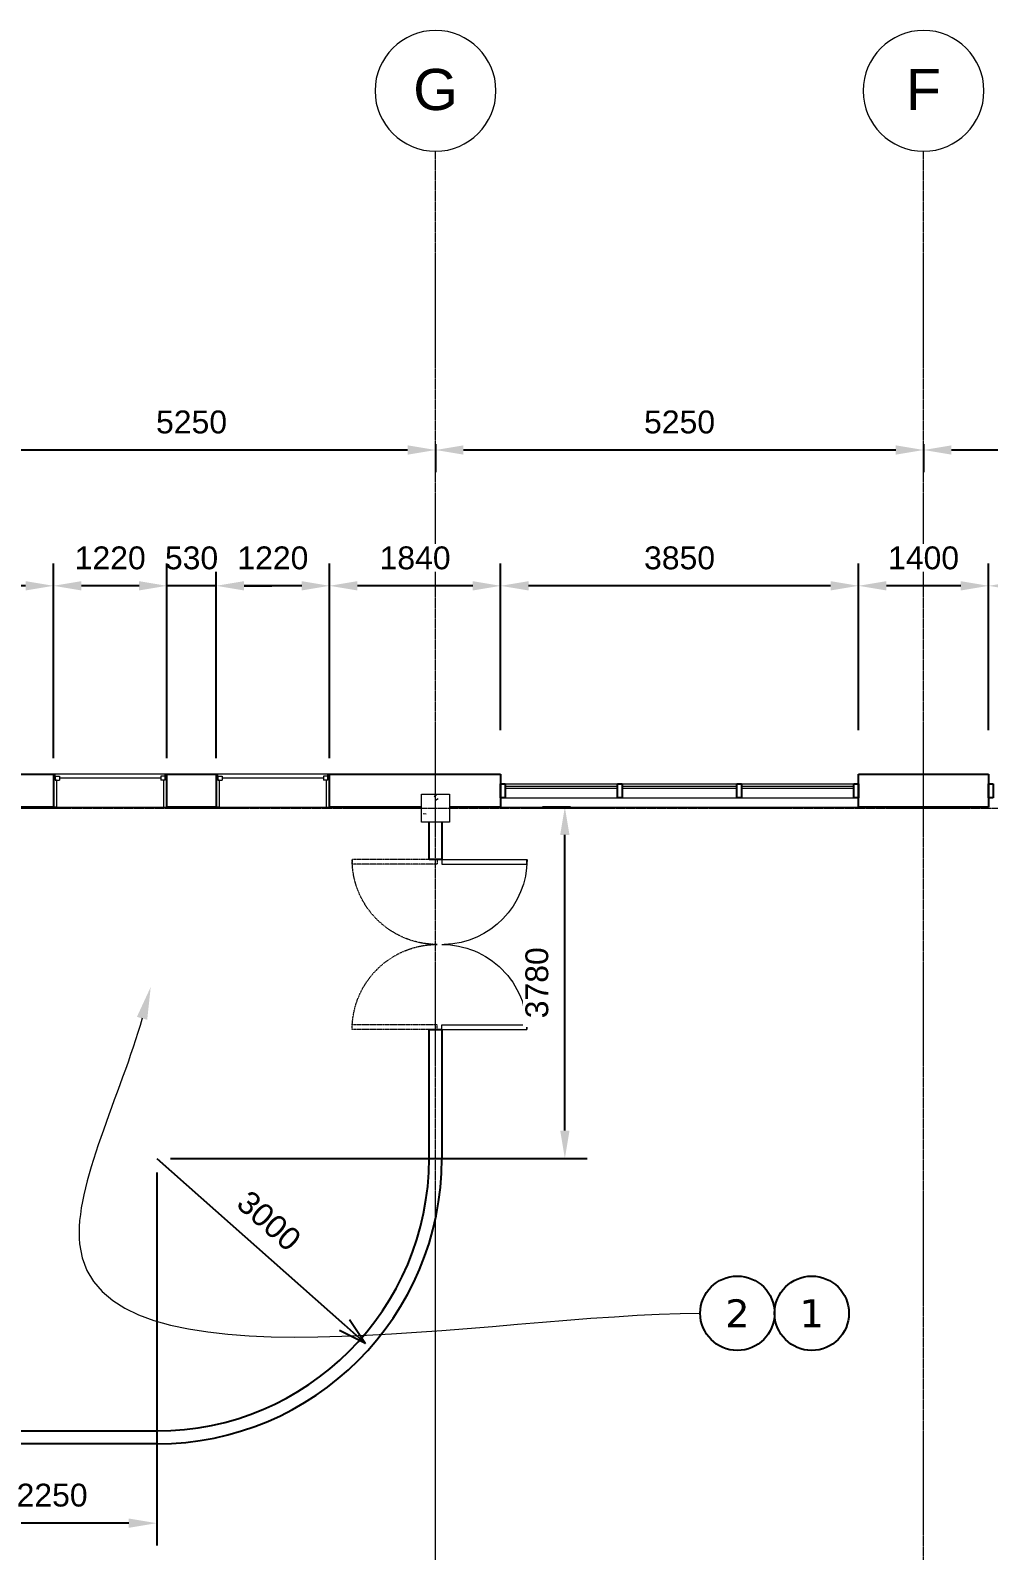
# Model space of a CAD drawing. Header units: millimetres. Extents: x -45493 to 8201, y -4031 to 20582.
# Drawn here: x -31631 to -21322, y 4229 to 20582 of the extents above; entities that cross this region are included whole.
import ezdxf
from ezdxf import colors
from ezdxf.entities.mleader import LeaderData, LeaderLine
from ezdxf.enums import TextEntityAlignment as Align
from ezdxf.math import Vec2, Vec3

# ---------------------------------------------------------------- set-up
doc = ezdxf.new("R2010")
doc.units = ezdxf.units.MM
doc.linetypes.add('Dash', pattern=[6.35, 3.175, -3.175])
doc.linetypes.add('Grid Line', pattern=[22.225, 12.7, -3.175, 3.175, -3.175])
for name, color, linetype, lineweight in [('A-ANNO-DIMS', 10, 'Continuous', 9), ('A-AREA', 32, 'Continuous', 9), ('A-DOOR', 31, 'Continuous', 9), ('A-GLAZ', 151, 'Continuous', 9), ('A-GLAZ-CURT', 52, 'Continuous', 9), ('A-GLAZ-CWMG', 51, 'Continuous', 9), ('A-WALL', 113, 'Continuous', 9), ('I-WALL', 2, 'Continuous', 9), ('S-COLS', 52, 'Continuous', 9), ('S-GRID', 1, 'Continuous', 9), ('S-GRID-IDEN', 1, 'Continuous', 9)]:
    doc.layers.add(name, color=color, linetype=linetype, lineweight=lineweight)
doc.styles.add('Arial', font='Arial.ttf', dxfattribs={"height": 245.883234})
doc.styles.add('Arial_1', font='Arial.ttf', dxfattribs={"height": 442.58982})
doc.styles.add('TRAINING', font='Verdana.ttf')
doc.dimstyles.new('Arrow_-_2_5mm_Arial', dxfattribs={"dimscale": 304.8, "dimtxt": 250, "dimasz": 0.984252, "dimexe": 0.787402, "dimexo": 0, "dimgap": 0.574147, "dimtad": 1, "dimjust": 3, "dimdec": 0, "dimzin": 0, "dimdsep": 46, "dimtxsty": 'Arial', "dimblk1": 'OPEN30', "dimblk2": 'OPEN30', "dimsah": 1, "dimcen": 0.09, "dimazin": 0, "dimtfac": 1, "dimtdec": 4, "dimtix": 1, "dimtmove": 0, "dimatfit": 2, "dimfxl": 1, "dimtvp": 1, "dimtfill": 1, "dimtolj": 1, "dimtzin": 0, "dimarcsym": 2})
doc.dimstyles.new('Diagonal_-_2_5mm_Arial', dxfattribs={"dimscale": 304.8, "dimtxt": 245.883234, "dimasz": 0.984252, "dimexe": 0.787402, "dimexo": 0.492126, "dimgap": 0.574147, "dimtad": 1, "dimdec": 0, "dimzin": 0, "dimdsep": 46, "dimtxsty": 'Arial', "dimcen": 0.09, "dimdle": 0.787402, "dimazin": 0, "dimtfac": 1, "dimtdec": 0, "dimtix": 1, "dimtmove": 0, "dimatfit": 3, "dimldrblk": 'BOXFILLED', "dimfxl": 1, "dimtvp": 1, "dimtfill": 1, "dimtolj": 1, "dimtzin": 0, "dimarcsym": 0})

# ---------------------------------------------------------------- blocks, each defined once
blk = doc.blocks.new('M_Concrete-Square-Column - 300 x 300mm-V18-1st Floor Dimensioned Plan')
at = {"layer": 'S-COLS'}
h = blk.add_hatch(dxfattribs=at)
h.set_pattern_fill('FP_19', color=256, style=0, pattern_type=2)
h.set_pattern_definition([(230, (27202.4, 12214.2), (-728.737, 63.756), [76.2, -838.2]), (175, (27202.4, 12214.2), (140.972, -764.228), [60.96, -670.56]), (280.451, (27141.7, 12219.54), (-587.77, -700.467), [64.76, -712.36]), (226.184, (27202.4, 12011), (-1084.316, 168.17), [114.3, -1257.3]), (276.636, (27112.1, 12025), (-949.61, -989.71), [97.14, -1068.54]), (171.184, (27202.4, 12011), (-949.62, -989.7), [91.44, -1005.84]), (201, (27100.8, 12061.8), (-606.458, 409.06), [76.2, -838.2]), (146, (27100.8, 12061.8), (-247.208, -736.753), [60.96, -670.56]), (251.451, (27050.3, 12095.9), (-853.668, -327.685), [64.76, -712.36]), (217.5, (27202.42, 12214.23), (-12.3547, -338.2201), [33.528, -628.904, 33.528, -1320.292]), (217.5, (27202.42, 12214.23), (-12.3547, -338.2201), [-695.96, -647.192, 33.528, -639.572]), (187.5, (27202.42, 12214.23), (-267.279, -400.722), [33.528, -354.584, 33.528, -870.204]), (187.5, (27202.42, 12214.23), (-267.279, -400.722), [-421.64, -613.664, 33.528, -223.012]), (147.5, (27429, 12214.23), (-542.3633, 22.9153), [33.528, -220.472, 33.528, -1810.512]), (147.5, (27429, 12214.23), (-542.3633, 22.9153), [-287.528, -758.952, 33.528, -1018.032]), (137.5, (27530.6, 12214.23), (-592.517, -101.707), [33.528, -296.672, 33.528, -492.76, -746.76]), (137.5, (27530.6, 12214.23), (-592.517, -101.707), [-856.488, 33.528, -713.232])])
h.paths.add_polyline_path([(150, 150), (-150, 150), (-150, -150), (150, -150)], flags=0)
for p, q in [((150, 150), (-150, 150)), ((-150, 150), (-150, -150)), ((150, -150), (150, 150)), ((-150, -150), (150, -150))]:
    blk.add_line(p, q, dxfattribs=at)
blk = doc.blocks.new('M_Double-Flush-Dbl Acting - 1830 x 1981mm-146210-1st Floor Dimensioned Plan')
at = {"layer": 'A-DOOR', "lineweight": 18}
for p, q in [((-915, 984), (-864, 984)), ((-915, 69), (-915, 984)), ((-864, 69), (-864, 984)), ((864, 69), (864, 984)), ((864, 984), (915, 984)), ((915, 69), (915, 984)), ((-915, 69), (-864, 69)), ((915, 69), (864, 69))]:
    blk.add_line(p, q, dxfattribs=at)
at = {"layer": 'A-DOOR', "linetype": 'Dash'}
for p, q in [((-915, 18), (-915, -897)), ((-915, 18), (-864, 18)), ((-864, 18), (-864, -897)), ((864, 18), (864, -897)), ((915, 18), (864, 18)), ((915, 18), (915, -897)), ((-915, -897), (-864, -897)), ((915, -897), (864, -897))]:
    blk.add_line(p, q, dxfattribs=at)
at = {"layer": 'A-DOOR'}
for centre, radius, start, end in [((-915, 69), 915, 360, 90), ((915, 69), 916, 90, 178.41)]:
    blk.add_arc(centre, radius, start, end, dxfattribs=at)
at = {"layer": 'A-DOOR', "linetype": 'Dash'}
for centre, start, end in [((-915, 18), 270, 0), ((915, 18), 180, 270)]:
    blk.add_arc(centre, 915, start, end, dxfattribs=at)
blk = doc.blocks.new('System Panel - Glazed-220175-1st Floor Dimensioned Plan')
at = {"layer": 'A-GLAZ-CURT', "lineweight": 18}
for p, q in [((604, 49), (-604, 49)), ((-604, 49), (-604, 25)), ((-604, 25), (604, 25)), ((604, 25), (604, 49))]:
    blk.add_line(p, q, dxfattribs=at)
blk = doc.blocks.new('System Panel - Glazed-220176-1st Floor Dimensioned Plan')
at = {"layer": 'A-GLAZ-CURT', "lineweight": 18}
for p, q in [((617, 49), (-617, 49)), ((-617, 49), (-617, 25)), ((-617, 25), (617, 25)), ((617, 25), (617, 49))]:
    blk.add_line(p, q, dxfattribs=at)
blk = doc.blocks.new('Rectangular Mullion - 50 x 150mm-220167-1st Floor Dimensioned Plan')
at = {"layer": 'A-GLAZ-CWMG'}
for p, q in [((23911, 12478), (22702, 12478)), ((23911, 12328), (22702, 12328))]:
    blk.add_line(p, q, dxfattribs=at)
blk = doc.blocks.new('Rectangular Mullion - 50 x 150mm-220168-1st Floor Dimensioned Plan')
at = {"layer": 'A-GLAZ-CWMG'}
for p, q in [((25194, 12478), (23961, 12478)), ((25194, 12328), (23961, 12328))]:
    blk.add_line(p, q, dxfattribs=at)
blk = doc.blocks.new('Rectangular Mullion - 50 x 150mm-219434-1st Floor Dimensioned Plan')
at = {"layer": 'A-GLAZ-CWMG', "lineweight": 25}
for p, q in [((-50, 75), (0, 75)), ((-50, -75), (-50, 75)), ((0, 75), (0, -75)), ((0, -75), (-50, -75))]:
    blk.add_line(p, q, dxfattribs=at)
blk = doc.blocks.new('Rectangular Mullion - 50 x 150mm-219428-1st Floor Dimensioned Plan')
at = {"layer": 'A-GLAZ-CWMG', "lineweight": 25}
for p, q in [((-25, 75), (25, 75)), ((-25, -75), (-25, 75)), ((25, 75), (25, -75)), ((25, -75), (-25, -75))]:
    blk.add_line(p, q, dxfattribs=at)
blk = doc.blocks.new('Rectangular Mullion - 50 x 150mm-219490-1st Floor Dimensioned Plan')
at = {"layer": 'A-GLAZ-CWMG', "lineweight": 25}
for p, q in [((-50, 75), (0, 75)), ((-50, -75), (-50, 75)), ((0, 75), (0, -75)), ((0, -75), (-50, -75))]:
    blk.add_line(p, q, dxfattribs=at)
blk = doc.blocks.new('Rectangular Mullion - 50 x 150mm-219437-1st Floor Dimensioned Plan')
at = {"layer": 'A-GLAZ-CWMG', "lineweight": 25}
for p, q in [((0, 75), (-50, 75)), ((-50, 75), (-50, -75)), ((0, -75), (0, 75)), ((-50, -75), (0, -75))]:
    blk.add_line(p, q, dxfattribs=at)
blk = doc.blocks.new('Casement 3x3 with Trim - 1220 x1220mm-148730-1st Floor Dimensioned Plan')
at = {"layer": 'A-GLAZ', "lineweight": 18}
for p, q in [((-610, 176.2125), (-590.95, 176.2125)), ((-590.95, 111.7625), (-590.95, 176.2125)), ((590.95, 111.7625), (590.95, 176.2125)), ((610, 176.2125), (590.95, 176.2125)), ((-590.95, 156.2125), (-590.95, 111.7625)), ((-590.95, 156.2125), (-546.5, 156.2125)), ((-590.95, 111.7625), (-546.5, 111.7625)), ((-590.95, 111.7625), (-578.25, 111.7625)), ((-578.25, -176.2125), (-578.25, 111.7625)), ((-546.5, 156.2125), (-546.5, 111.7625)), ((-546.5, 133.9875), (546.5, 133.9875)), ((546.5, 156.2125), (546.5, 111.7625)), ((590.95, 156.2125), (546.5, 156.2125)), ((590.95, 111.7625), (546.5, 111.7625)), ((578.25, 111.7625), (590.95, 111.7625)), ((578.25, 111.7625), (578.25, -176.2125)), ((590.95, 156.2125), (590.95, 111.7625)), ((-578.25, -176.2125), (-610, -176.2125)), ((578.25, -176.2125), (610, -176.2125))]:
    blk.add_line(p, q, dxfattribs=at)
blk = doc.blocks.new('Grid - M_Grid Head - Circle-24584-1st Floor Dimensioned Plan')
at = {"layer": 'S-GRID-IDEN'}
blk.add_circle((0, 0), 6.5, dxfattribs=at)
blk = doc.blocks.new('DIMBLOCK5-1st Floor Dimensioned Plan')
at = {"layer": 'A-ANNO-DIMS', "color": 0, "lineweight": -2, "transparency": 16777216}
for p, q in [((-22022, 16130), (-22022, 15828)), ((-17072, 16068), (-21722, 16068)), ((-16772, 16130), (-16772, 15828))]:
    blk.add_line(p, q, dxfattribs=at)
at = {"layer": 'A-ANNO-DIMS', "color": 0, "transparency": 16777216}
for points in [[(-21722, 16118), (-21722, 16018), (-22022, 16068)], [(-17072, 16118), (-17072, 16018), (-16772, 16068)]]:
    blk.add_solid(points, dxfattribs=at)
at = {"layer": 'Defpoints', "color": 0, "transparency": 16777216}
for p in [(-22022, 16280), (-16772, 16280), (-22022, 16068)]:
    blk.add_point(p, dxfattribs=at)
at = {"layer": 'A-ANNO-DIMS', "color": 0, "transparency": 16777216, "insert": (-19397, 16368), "char_height": 245.9, "width": 904.62, "attachment_point": 5, "style": 'Arial', "bg_fill": 3, "box_fill_scale": 1.1, "bg_fill_color": 256, "bg_fill_true_color": 13158600, "bg_fill_transparency": 0}
blk.add_mtext('\\A1;5250', dxfattribs=at)
blk = doc.blocks.new('_BoxFilled')
at = {"color": 0, "linetype": 'ByBlock', "lineweight": -2}
blk.add_line((-0.5, 0), (-1, 0), dxfattribs=at)
at = {"color": 0, "linetype": 'ByBlock'}
blk.add_solid([(-0.5, 0.5), (0.5, 0.5), (-0.5, -0.5), (0.5, -0.5)], dxfattribs=at)
blk = doc.blocks.new('DIMBLOCK6-1st Floor Dimensioned Plan')
at = {"layer": 'A-ANNO-DIMS', "color": 0, "lineweight": -2, "transparency": 16777216}
for p, q in [((-27272, 16130), (-27272, 15828)), ((-22322, 16068), (-26972, 16068)), ((-22022, 16130), (-22022, 15828))]:
    blk.add_line(p, q, dxfattribs=at)
at = {"layer": 'A-ANNO-DIMS', "color": 0, "transparency": 16777216}
for points in [[(-26972, 16118), (-26972, 16018), (-27272, 16068)], [(-22322, 16118), (-22322, 16018), (-22022, 16068)]]:
    blk.add_solid(points, dxfattribs=at)
at = {"layer": 'Defpoints', "color": 0, "transparency": 16777216}
for p in [(-27272, 16280), (-22022, 16280), (-27272, 16068)]:
    blk.add_point(p, dxfattribs=at)
at = {"layer": 'A-ANNO-DIMS', "color": 0, "transparency": 16777216, "insert": (-24647, 16368), "char_height": 245.9, "width": 904.62, "attachment_point": 5, "style": 'Arial', "bg_fill": 3, "box_fill_scale": 1.1, "bg_fill_color": 256, "bg_fill_true_color": 13158600, "bg_fill_transparency": 0}
blk.add_mtext('\\A1;5250', dxfattribs=at)
blk = doc.blocks.new('DIMBLOCK7-1st Floor Dimensioned Plan')
at = {"layer": 'A-ANNO-DIMS', "color": 0, "lineweight": -2, "transparency": 16777216}
for p, q in [((-32522, 16130), (-32522, 15828)), ((-27572, 16068), (-32222, 16068)), ((-27272, 16130), (-27272, 15828))]:
    blk.add_line(p, q, dxfattribs=at)
at = {"layer": 'A-ANNO-DIMS', "color": 0, "transparency": 16777216}
for points in [[(-32222, 16118), (-32222, 16018), (-32522, 16068)], [(-27572, 16118), (-27572, 16018), (-27272, 16068)]]:
    blk.add_solid(points, dxfattribs=at)
at = {"layer": 'Defpoints', "color": 0, "transparency": 16777216}
for p in [(-32522, 16280), (-27272, 16280), (-32522, 16068)]:
    blk.add_point(p, dxfattribs=at)
at = {"layer": 'A-ANNO-DIMS', "color": 0, "transparency": 16777216, "insert": (-29897, 16368), "char_height": 245.9, "width": 904.62, "attachment_point": 5, "style": 'Arial', "bg_fill": 3, "box_fill_scale": 1.1, "bg_fill_color": 256, "bg_fill_true_color": 13158600, "bg_fill_transparency": 0}
blk.add_mtext('\\A1;5250', dxfattribs=at)
blk = doc.blocks.new('DIMBLOCK23-1st Floor Dimensioned Plan')
at = {"layer": 'A-ANNO-DIMS', "color": 0, "lineweight": -2, "transparency": 16777216}
for p, q in [((-21322, 13053), (-21322, 14847)), ((-17472, 13053), (-17472, 14847)), ((-17772, 14607), (-21022, 14607))]:
    blk.add_line(p, q, dxfattribs=at)
at = {"layer": 'A-ANNO-DIMS', "color": 0, "transparency": 16777216}
for points in [[(-21022, 14657), (-21022, 14557), (-21322, 14607)], [(-17772, 14657), (-17772, 14557), (-17472, 14607)]]:
    blk.add_solid(points, dxfattribs=at)
at = {"layer": 'Defpoints', "color": 0, "transparency": 16777216}
for p in [(-21322, 14607), (-21322, 12903), (-17472, 12903)]:
    blk.add_point(p, dxfattribs=at)
at = {"layer": 'A-ANNO-DIMS', "color": 0, "transparency": 16777216, "insert": (-19397, 14906), "char_height": 245.9, "width": 904.62, "attachment_point": 5, "style": 'Arial', "bg_fill": 3, "box_fill_scale": 1.1, "bg_fill_color": 256, "bg_fill_true_color": 13158600, "bg_fill_transparency": 0}
blk.add_mtext('\\A1;3850', dxfattribs=at)
blk = doc.blocks.new('DIMBLOCK24-1st Floor Dimensioned Plan')
at = {"layer": 'A-ANNO-DIMS', "color": 0, "lineweight": -2, "transparency": 16777216}
for p, q in [((-22722, 13053), (-22722, 14847)), ((-21322, 13053), (-21322, 14847)), ((-21622, 14607), (-22422, 14607))]:
    blk.add_line(p, q, dxfattribs=at)
at = {"layer": 'A-ANNO-DIMS', "color": 0, "transparency": 16777216}
for points in [[(-22422, 14657), (-22422, 14557), (-22722, 14607)], [(-21622, 14657), (-21622, 14557), (-21322, 14607)]]:
    blk.add_solid(points, dxfattribs=at)
at = {"layer": 'Defpoints', "color": 0, "transparency": 16777216}
for p in [(-22722, 14607), (-22722, 12903), (-21322, 12903)]:
    blk.add_point(p, dxfattribs=at)
at = {"layer": 'A-ANNO-DIMS', "color": 0, "transparency": 16777216, "insert": (-22022, 14906), "char_height": 245.9, "width": 904.62, "attachment_point": 5, "style": 'Arial', "bg_fill": 3, "box_fill_scale": 1.1, "bg_fill_color": 256, "bg_fill_true_color": 13158600, "bg_fill_transparency": 0}
blk.add_mtext('\\A1;1400', dxfattribs=at)
blk = doc.blocks.new('DIMBLOCK25-1st Floor Dimensioned Plan')
at = {"layer": 'A-ANNO-DIMS', "color": 0, "lineweight": -2, "transparency": 16777216}
for p, q in [((-26572, 13053), (-26572, 14847)), ((-22722, 13053), (-22722, 14847)), ((-23022, 14607), (-26272, 14607))]:
    blk.add_line(p, q, dxfattribs=at)
at = {"layer": 'A-ANNO-DIMS', "color": 0, "transparency": 16777216}
for points in [[(-26272, 14657), (-26272, 14557), (-26572, 14607)], [(-23022, 14657), (-23022, 14557), (-22722, 14607)]]:
    blk.add_solid(points, dxfattribs=at)
at = {"layer": 'Defpoints', "color": 0, "transparency": 16777216}
for p in [(-26572, 14607), (-26572, 12903), (-22722, 12903)]:
    blk.add_point(p, dxfattribs=at)
at = {"layer": 'A-ANNO-DIMS', "color": 0, "transparency": 16777216, "insert": (-24647, 14906), "char_height": 245.9, "width": 904.62, "attachment_point": 5, "style": 'Arial', "bg_fill": 3, "box_fill_scale": 1.1, "bg_fill_color": 256, "bg_fill_true_color": 13158600, "bg_fill_transparency": 0}
blk.add_mtext('\\A1;3850', dxfattribs=at)
blk = doc.blocks.new('DIMBLOCK26-1st Floor Dimensioned Plan')
at = {"layer": 'A-ANNO-DIMS', "color": 0, "lineweight": -2, "transparency": 16777216}
for p, q in [((-28412, 12754), (-28412, 14847)), ((-26572, 13053), (-26572, 14847)), ((-26872, 14607), (-28112, 14607))]:
    blk.add_line(p, q, dxfattribs=at)
at = {"layer": 'A-ANNO-DIMS', "color": 0, "transparency": 16777216}
for points in [[(-28112, 14657), (-28112, 14557), (-28412, 14607)], [(-26872, 14657), (-26872, 14557), (-26572, 14607)]]:
    blk.add_solid(points, dxfattribs=at)
at = {"layer": 'Defpoints', "color": 0, "transparency": 16777216}
for p in [(-28412, 14607), (-26572, 12903), (-28412, 12604)]:
    blk.add_point(p, dxfattribs=at)
at = {"layer": 'A-ANNO-DIMS', "color": 0, "transparency": 16777216, "insert": (-27492, 14906), "char_height": 245.9, "width": 904.62, "attachment_point": 5, "style": 'Arial', "bg_fill": 3, "box_fill_scale": 1.1, "bg_fill_color": 256, "bg_fill_true_color": 13158600, "bg_fill_transparency": 0}
blk.add_mtext('\\A1;1840', dxfattribs=at)
blk = doc.blocks.new('DIMBLOCK27-1st Floor Dimensioned Plan')
at = {"layer": 'A-ANNO-DIMS', "color": 0, "lineweight": -2, "transparency": 16777216}
for p, q in [((-29632, 12754), (-29632, 14847)), ((-28412, 12754), (-28412, 14847)), ((-28712, 14607), (-29332, 14607))]:
    blk.add_line(p, q, dxfattribs=at)
at = {"layer": 'A-ANNO-DIMS', "color": 0, "transparency": 16777216}
for points in [[(-29332, 14657), (-29332, 14557), (-29632, 14607)], [(-28712, 14657), (-28712, 14557), (-28412, 14607)]]:
    blk.add_solid(points, dxfattribs=at)
at = {"layer": 'Defpoints', "color": 0, "transparency": 16777216}
for p in [(-29632, 14607), (-29632, 12604), (-28412, 12604)]:
    blk.add_point(p, dxfattribs=at)
at = {"layer": 'A-ANNO-DIMS', "color": 0, "transparency": 16777216, "insert": (-29022, 14906), "char_height": 245.9, "width": 904.62, "attachment_point": 5, "style": 'Arial', "bg_fill": 3, "box_fill_scale": 1.1, "bg_fill_color": 256, "bg_fill_true_color": 13158600, "bg_fill_transparency": 0}
blk.add_mtext('\\A1;1220', dxfattribs=at)
blk = doc.blocks.new('DIMBLOCK28-1st Floor Dimensioned Plan')
at = {"layer": 'A-ANNO-DIMS', "color": 0, "lineweight": -2, "transparency": 16777216}
for p, q in [((-30162, 12754), (-30162, 14847)), ((-29632, 12754), (-29632, 14847)), ((-30462, 14607), (-30762, 14607)), ((-29632, 14607), (-30162, 14607)), ((-29332, 14607), (-29032, 14607))]:
    blk.add_line(p, q, dxfattribs=at)
at = {"layer": 'A-ANNO-DIMS', "color": 0, "transparency": 16777216}
for points in [[(-30462, 14657), (-30462, 14557), (-30162, 14607)], [(-29332, 14657), (-29332, 14557), (-29632, 14607)]]:
    blk.add_solid(points, dxfattribs=at)
at = {"layer": 'Defpoints', "color": 0, "transparency": 16777216}
for p in [(-30162, 14607), (-30162, 12604), (-29632, 12604)]:
    blk.add_point(p, dxfattribs=at)
at = {"layer": 'A-ANNO-DIMS', "color": 0, "transparency": 16777216, "insert": (-29897, 14906), "char_height": 245.9, "width": 678.46, "attachment_point": 5, "style": 'Arial', "bg_fill": 3, "box_fill_scale": 1.1, "bg_fill_color": 256, "bg_fill_true_color": 13158600, "bg_fill_transparency": 0}
blk.add_mtext('\\A1;530', dxfattribs=at)
blk = doc.blocks.new('DIMBLOCK29-1st Floor Dimensioned Plan')
at = {"layer": 'A-ANNO-DIMS', "color": 0, "lineweight": -2, "transparency": 16777216}
for p, q in [((-31382, 12754), (-31382, 14847)), ((-30162, 12754), (-30162, 14847)), ((-30462, 14607), (-31082, 14607))]:
    blk.add_line(p, q, dxfattribs=at)
at = {"layer": 'A-ANNO-DIMS', "color": 0, "transparency": 16777216}
for points in [[(-31082, 14657), (-31082, 14557), (-31382, 14607)], [(-30462, 14657), (-30462, 14557), (-30162, 14607)]]:
    blk.add_solid(points, dxfattribs=at)
at = {"layer": 'Defpoints', "color": 0, "transparency": 16777216}
for p in [(-31382, 14607), (-31382, 12604), (-30162, 12604)]:
    blk.add_point(p, dxfattribs=at)
at = {"layer": 'A-ANNO-DIMS', "color": 0, "transparency": 16777216, "insert": (-30772, 14906), "char_height": 245.9, "width": 904.62, "attachment_point": 5, "style": 'Arial', "bg_fill": 3, "box_fill_scale": 1.1, "bg_fill_color": 256, "bg_fill_true_color": 13158600, "bg_fill_transparency": 0}
blk.add_mtext('\\A1;1220', dxfattribs=at)
blk = doc.blocks.new('DIMBLOCK30-1st Floor Dimensioned Plan')
at = {"layer": 'A-ANNO-DIMS', "color": 0, "lineweight": -2, "transparency": 16777216}
for p, q in [((-35461, 13645), (-35461, 14847)), ((-31382, 12754), (-31382, 14847)), ((-31682, 14607), (-35161, 14607))]:
    blk.add_line(p, q, dxfattribs=at)
at = {"layer": 'A-ANNO-DIMS', "color": 0, "transparency": 16777216}
for points in [[(-35161, 14657), (-35161, 14557), (-35461, 14607)], [(-31682, 14657), (-31682, 14557), (-31382, 14607)]]:
    blk.add_solid(points, dxfattribs=at)
at = {"layer": 'Defpoints', "color": 0, "transparency": 16777216}
for p in [(-35461, 14607), (-35461, 13495), (-31382, 12604)]:
    blk.add_point(p, dxfattribs=at)
at = {"layer": 'A-ANNO-DIMS', "color": 0, "transparency": 16777216, "insert": (-33421, 14906), "char_height": 245.9, "width": 904.62, "attachment_point": 5, "style": 'Arial', "bg_fill": 3, "box_fill_scale": 1.1, "bg_fill_color": 256, "bg_fill_true_color": 13158600, "bg_fill_transparency": 0}
blk.add_mtext('\\A1;4078', dxfattribs=at)
blk = doc.blocks.new('DIMBLOCK37-1st Floor Dimensioned Plan')
at = {"layer": 'A-ANNO-DIMS', "color": 0, "lineweight": -2, "transparency": 16777216}
for p, q in [((-30272, 8297), (-30272, 4284)), ((-32522, 4587), (-32522, 4284)), ((-30572, 4524), (-32222, 4524))]:
    blk.add_line(p, q, dxfattribs=at)
at = {"layer": 'A-ANNO-DIMS', "color": 0, "transparency": 16777216}
for points in [[(-32222, 4574), (-32222, 4474), (-32522, 4524)], [(-30572, 4574), (-30572, 4474), (-30272, 4524)]]:
    blk.add_solid(points, dxfattribs=at)
at = {"layer": 'Defpoints', "color": 0, "transparency": 16777216}
for p in [(-30272, 8447), (-32522, 4737), (-32522, 4524)]:
    blk.add_point(p, dxfattribs=at)
at = {"layer": 'A-ANNO-DIMS', "color": 0, "transparency": 16777216, "insert": (-31397, 4824), "char_height": 245.9, "width": 904.62, "attachment_point": 5, "style": 'Arial', "bg_fill": 3, "box_fill_scale": 1.1, "bg_fill_color": 256, "bg_fill_true_color": 13158600, "bg_fill_transparency": 0}
blk.add_mtext('\\A1;2250', dxfattribs=at)
blk = doc.blocks.new('DIMBLOCK38-1st Floor Dimensioned Plan')
at = {"layer": 'A-ANNO-DIMS', "color": 0, "lineweight": -2, "transparency": 16777216}
for p, q in [((-25819, 12227), (-26121, 12227)), ((-25881, 8747), (-25881, 11927)), ((-30122, 8447), (-25641, 8447))]:
    blk.add_line(p, q, dxfattribs=at)
at = {"layer": 'A-ANNO-DIMS', "color": 0, "transparency": 16777216}
for points in [[(-25931, 11927), (-25831, 11927), (-25881, 12227)], [(-25931, 8747), (-25831, 8747), (-25881, 8447)]]:
    blk.add_solid(points, dxfattribs=at)
at = {"layer": 'Defpoints', "color": 0, "transparency": 16777216}
for p in [(-25881, 12227), (-25669, 12227), (-30272, 8447)]:
    blk.add_point(p, dxfattribs=at)
at = {"layer": 'A-ANNO-DIMS', "color": 0, "transparency": 16777216, "insert": (-26181, 10337), "char_height": 245.9, "width": 904.62, "attachment_point": 5, "rotation": 90, "style": 'Arial', "bg_fill": 3, "box_fill_scale": 1.1, "bg_fill_color": 256, "bg_fill_true_color": 13158600, "bg_fill_transparency": 0}
blk.add_mtext('\\A1;3780', dxfattribs=at)
blk = doc.blocks.new('_Open30')
at = {"color": 0, "linetype": 'ByBlock', "lineweight": -2}
for p, q in [((-1, 0.268), (0, 0)), ((0, 0), (-1, -0.268)), ((0, 0), (-1, 0))]:
    blk.add_line(p, q, dxfattribs=at)
blk = doc.blocks.new('DIMBLOCK39-1st Floor Dimensioned Plan')
at = {"layer": 'A-ANNO-DIMS', "color": 0, "lineweight": -2, "transparency": 16777216}
blk.add_line((-30272, 8447), (-28252, 6656), dxfattribs=at)
at = {"layer": 'Defpoints', "color": 0, "transparency": 16777216}
for p in [(-30272, 8447), (-28027, 6457)]:
    blk.add_point(p, dxfattribs=at)
at = {"layer": 'A-ANNO-DIMS', "color": 0, "lineweight": -2, "transparency": 16777216, "xscale": 299.9999999999999, "yscale": 299.9999999999999, "zscale": 299.9999999999999, "rotation": 318.4409369968175}
blk.add_blockref('_Open30', (-28027, 6457), dxfattribs=at)
at = {"layer": 'A-ANNO-DIMS', "color": 0, "transparency": 16777216, "insert": (-29063, 7776), "char_height": 245.9, "width": 904.62, "attachment_point": 5, "rotation": 318.4409, "style": 'Arial', "bg_fill": 3, "box_fill_scale": 1.1, "bg_fill_color": 256, "bg_fill_true_color": 13158600, "bg_fill_transparency": 0}
blk.add_mtext('\\A1;3000', dxfattribs=at)
blk = doc.blocks.new('_TagCircle')
at = {"color": 0, "linetype": 'ByBlock', "lineweight": -2, "transparency": 16777216}
blk.add_circle((0, 0), 4, dxfattribs=at)
at = {"layer": 'A-ANNO-DIMS', "color": 0, "transparency": 16777216, "style": 'TRAINING'}
blk.add_attdef('TAGNUMBER', text='', height=3, dxfattribs=at).set_placement((0, -1.5), align=Align.CENTER)

msp = doc.modelspace()

# ---------------------------------------------------------------- linework, layer by layer
at = {"layer": 'A-AREA'}
msp.add_line((-27272.3, 3514.2), (-27272.3, 7805), dxfattribs=at)
at = {"layer": 'A-WALL', "lineweight": 25}
for p, q in [((-35460.7, 12579.3), (-31382.3, 12579.3)), ((-31382.3, 12579.3), (-31382.3, 12226.9)), ((-30162.3, 12226.9), (-30162.3, 12579.3)), ((-30162.3, 12579.3), (-29632.3, 12579.3)), ((-29632.3, 12579.3), (-29632.3, 12226.9)), ((-28412.3, 12226.9), (-28412.3, 12579.3)), ((-28412.3, 12579.3), (-26572.3, 12579.3)), ((-26572.3, 12579.3), (-26572.3, 12226.9)), ((-22722.3, 12226.9), (-22722.3, 12579.3)), ((-22722.3, 12579.3), (-21322.3, 12579.3)), ((-21322.3, 12579.3), (-21322.3, 12226.9)), ((-31382.3, 12226.9), (-32372.3, 12226.9)), ((-29632.3, 12226.9), (-30162.3, 12226.9)), ((-27422.3, 12226.9), (-28412.3, 12226.9)), ((-26572.3, 12226.9), (-27122.3, 12226.9)), ((-21322.3, 12226.9), (-22722.3, 12226.9))]:
    msp.add_line(p, q, dxfattribs=at)
at = {"layer": 'A-WALL'}
for p, q in [((-30162.3, 12579.3), (-31382.3, 12579.3)), ((-28412.3, 12579.3), (-29632.3, 12579.3)), ((-31382.3, 12226.9), (-30162.3, 12226.9)), ((-29632.3, 12226.9), (-28412.3, 12226.9)), ((-26572.3, 12226.9), (-22722.3, 12226.9))]:
    msp.add_line(p, q, dxfattribs=at)
at = {"layer": 'I-WALL', "lineweight": 25}
for p, q in [((-27341.5, 11664.2), (-27341.5, 12064.2)), ((-27203, 12064.2), (-27203, 11664.2)), ((-27203, 11664.2), (-27341.5, 11664.2)), ((-27341.5, 8446.7), (-27341.5, 9834.2)), ((-27341.5, 9834.2), (-27203, 9834.2)), ((-27203, 9834.2), (-27203, 8446.7)), ((-32453, 5516), (-30272.3, 5516)), ((-30272.3, 5377.5), (-35091.5, 5377.5))]:
    msp.add_line(p, q, dxfattribs=at)
for radius, end in [(2930.8, 360), (3069.2, 0)]:
    msp.add_arc((-30272.3, 8446.7), radius, 270, end, dxfattribs=at)
at = {"layer": 'S-GRID', "linetype": 'Grid Line'}
for p, q in [((-27272.3, -4031.1), (-27272.3, 19281.6)), ((-22022.3, -4031.1), (-22022.3, 19281.6)), ((-45492.8, 12214.2), (6901.3, 12214.2))]:
    msp.add_line(p, q, dxfattribs=at)

# ---------------------------------------------------------------- block references
at = {"layer": 'A-DOOR', "xscale": -1, "rotation": 270.0000000000001}
msp.add_blockref('M_Double-Flush-Dbl Acting - 1830 x 1981mm-146210-1st Floor Dimensioned Plan', (-27272.3, 10749.2), dxfattribs=at)
at = {"layer": 'A-GLAZ', "xscale": -1}
for p in [(-30772.3, 12403.1), (-29022.3, 12403.1)]:
    msp.add_blockref('Casement 3x3 with Trim - 1220 x1220mm-148730-1st Floor Dimensioned Plan', p, dxfattribs=at)
at = {"layer": 'A-GLAZ-CURT', "xscale": -1}
for name, p in [('System Panel - Glazed-220175-1st Floor Dimensioned Plan', (-25918.1, 12403.1)), ('System Panel - Glazed-220176-1st Floor Dimensioned Plan', (-24647.3, 12403.1)), ('System Panel - Glazed-220175-1st Floor Dimensioned Plan', (-23376.4, 12403.1))]:
    msp.add_blockref(name, p, dxfattribs=at)
at = {"layer": 'A-GLAZ-CWMG', "extrusion": (0, 0, -1), "xscale": -1, "rotation": 180}
for name, p in [('Rectangular Mullion - 50 x 150mm-219434-1st Floor Dimensioned Plan', (26572.3, 12403.1)), ('Rectangular Mullion - 50 x 150mm-219428-1st Floor Dimensioned Plan', (25288.9, 12403.1)), ('Rectangular Mullion - 50 x 150mm-219428-1st Floor Dimensioned Plan', (24005.6, 12403.1)), ('Rectangular Mullion - 50 x 150mm-219490-1st Floor Dimensioned Plan', (21322.3, 12403.1))]:
    msp.add_blockref(name, p, dxfattribs=at)
at = {"layer": 'A-GLAZ-CWMG', "xscale": -1}
for name, p in [('Rectangular Mullion - 50 x 150mm-220167-1st Floor Dimensioned Plan', (-2611.5, 0)), ('Rectangular Mullion - 50 x 150mm-220168-1st Floor Dimensioned Plan', (-69.8, 0)), ('Rectangular Mullion - 50 x 150mm-220167-1st Floor Dimensioned Plan', (-69.8, 0))]:
    msp.add_blockref(name, p, dxfattribs=at)
at = {"layer": 'A-GLAZ-CWMG', "xscale": -1, "rotation": 180}
msp.add_blockref('Rectangular Mullion - 50 x 150mm-219437-1st Floor Dimensioned Plan', (-22722.3, 12403.1), dxfattribs=at)
at = {"layer": 'S-COLS', "xscale": -1, "rotation": 180}
msp.add_blockref('M_Concrete-Square-Column - 300 x 300mm-V18-1st Floor Dimensioned Plan', (-27272.3, 12214.2), dxfattribs=at)
at = {"layer": 'S-GRID-IDEN', "xscale": -99.99999999999993, "yscale": 99.99999999999993, "zscale": 99.99999999999993}
for p in [(-27272.3, 19931.6), (-22022.3, 19931.6)]:
    msp.add_blockref('Grid - M_Grid Head - Circle-24584-1st Floor Dimensioned Plan', p, dxfattribs=at)

# ---------------------------------------------------------------- dimensions: what is measured, and where the dimension line sits
at = {"layer": 'A-ANNO-DIMS'}
dim = msp.add_linear_dim(base=(-21322.3, 14606.6), p1=(-17472.3, 12903.1), p2=(-21322.3, 12903.1), angle=180, dimstyle='Diagonal_-_2_5mm_Arial', override={"dimpost": '<>', "dimfxl": 3850}, dxfattribs=at)
dim.commit()
dim.dimension.update_dxf_attribs({"geometry": 'DIMBLOCK23-1st Floor Dimensioned Plan', "text_midpoint": (-19397.3, 14906.2)})

# ---------------------------------------------------------------- leaders
ml = msp.add_multileader_block('Standard', dxfattribs=at)
ml.set_content('_TagCircle', color=256, scale=100)
ml.set_attribute('TAGNUMBER', '1', width=0)
ml.set_leader_properties(color=256, linetype='ByLayer', lineweight=-1)
ml.build(insert=Vec2(0, 0))
ml.multileader.update_dxf_attribs({"leader_type": 2, "text_right_attachment_type": 6, "dogleg_length": 150, "arrow_head_size": 350})
ctx = ml.context
ctx.base_point, ctx.char_height, ctx.arrow_head_size, ctx.landing_gap_size, ctx.plane_origin = Vec3(-23624.8, 6781.7), 0.18, 350, 0.09, Vec3(-30336, 10292)
ctx.right_attachment = 6
notes = []
notes.append((ctx, [(0, (0, 0, 0), (0, 0), (1, 0), 1, [])]))
ctx.block.insert = Vec3(-23224.8, 6781.7)
for ctx, leaders in notes:
    for number, flags, end, landing, length, lines in leaders:
        leader = LeaderData()
        leader.index, (leader.has_last_leader_line, leader.has_dogleg_vector, leader.attachment_direction) = number, flags
        leader.last_leader_point, leader.dogleg_vector, leader.dogleg_length = Vec3(end), Vec3(landing), length
        for number, points, colour, breaks in lines:
            line = LeaderLine()
            line.index, line.vertices, line.color, line.breaks = number, Vec3.list(points), colors.encode_raw_color(colour), breaks
            leader.lines.append(line)
        ctx.leaders.append(leader)

# ---------------------------------------------------------------- next in the draw order: texts
at = {"layer": 'S-GRID-IDEN', "char_height": 442.6, "attachment_point": 2, "line_spacing_factor": 0.938532, "style": 'Arial_1', "bg_fill": 3, "box_fill_scale": 1.25, "bg_fill_color": 0, "bg_fill_transparency": 0}
for s, insert, width in [('G', (-27272.2, 20167.4), 572.344), ('F', (-22022.2, 20167.4), 448.156)]:
    msp.add_mtext(s, dxfattribs=dict(at, insert=insert, width=width))

# ---------------------------------------------------------------- next in the draw order: dimensions: what is measured, and where the dimension line sits
at = {"layer": 'A-ANNO-DIMS'}
for base, p1, p2, override, picture, middle in [((-22022.3, 16068.2), (-16772.3, 16280.4), (-22022.3, 16280.4), {"dimpost": '<>', "dimfxl": 5250}, 'DIMBLOCK5-1st Floor Dimensioned Plan', (-19397.3, 16367.9)), ((-22722.3, 14606.6), (-21322.3, 12903.1), (-22722.3, 12903.1), {"dimpost": '<>', "dimfxl": 1400}, 'DIMBLOCK24-1st Floor Dimensioned Plan', (-22022.3, 14906.2)), ((-32522.3, 4524.5), (-30272.3, 8446.7), (-32522.3, 4736.6), {"dimpost": '<>', "dimfxl": 4339.04802}, 'DIMBLOCK37-1st Floor Dimensioned Plan', (-31397.3, 4824.1))]:
    dim = msp.add_linear_dim(base=base, p1=p1, p2=p2, angle=180, dimstyle='Diagonal_-_2_5mm_Arial', override=override, dxfattribs=at)
    dim.commit()
    dim.dimension.update_dxf_attribs({"geometry": picture, "text_midpoint": middle})

# ---------------------------------------------------------------- next in the draw order: dimensions: what is measured, and where the dimension line sits
for base, p1, p2, angle, override, picture, middle in [((-27272.3, 16068.2), (-22022.3, 16280.4), (-27272.3, 16280.4), 180, {"dimpost": '<>', "dimfxl": 5250}, 'DIMBLOCK6-1st Floor Dimensioned Plan', (-24647.3, 16367.9)), ((-26572.3, 14606.6), (-22722.3, 12903.1), (-26572.3, 12903.1), 180, {"dimpost": '<>', "dimfxl": 3850}, 'DIMBLOCK25-1st Floor Dimensioned Plan', (-24647.3, 14906.2)), ((-25881.2, 12226.9), (-30272.3, 8446.7), (-25669.1, 12226.9), 90, {"dimpost": '<>', "dimfxl": 5956.4289}, 'DIMBLOCK38-1st Floor Dimensioned Plan', (-26180.9, 10336.8))]:
    dim = msp.add_linear_dim(base=base, p1=p1, p2=p2, angle=angle, dimstyle='Diagonal_-_2_5mm_Arial', override=override, dxfattribs=at)
    dim.commit()
    dim.dimension.update_dxf_attribs({"geometry": picture, "text_midpoint": middle})

# ---------------------------------------------------------------- next in the draw order: dimensions: what is measured, and where the dimension line sits
for base, p1, p2, override, picture, middle in [((-32522.3, 16068.2), (-27272.3, 16280.4), (-32522.3, 16280.4), {"dimpost": '<>', "dimfxl": 5250}, 'DIMBLOCK7-1st Floor Dimensioned Plan', (-29897.3, 16367.9)), ((-28412.3, 14606.6), (-26572.3, 12903.1), (-28412.3, 12604), {"dimpost": '<>', "dimfxl": 1864.149493}, 'DIMBLOCK26-1st Floor Dimensioned Plan', (-27492.3, 14906.2))]:
    dim = msp.add_linear_dim(base=base, p1=p1, p2=p2, angle=180, dimstyle='Diagonal_-_2_5mm_Arial', override=override, dxfattribs=at)
    dim.commit()
    dim.dimension.update_dxf_attribs({"geometry": picture, "text_midpoint": middle})
dim = msp.add_radius_dim(center=(-30272.3, 8446.7), mpoint=(-28027.5, 6456.5), dimstyle='Arrow_-_2_5mm_Arial', override={"dimpost": '<>'}, dxfattribs=at)
dim.commit()
dim.dimension.update_dxf_attribs({"geometry": 'DIMBLOCK39-1st Floor Dimensioned Plan', "text_midpoint": (-29062.7, 7776.1)})

# ---------------------------------------------------------------- next in the draw order: dimensions: what is measured, and where the dimension line sits
dim = msp.add_linear_dim(base=(-29632.3, 14606.6), p1=(-28412.3, 12604), p2=(-29632.3, 12604), angle=180, dimstyle='Diagonal_-_2_5mm_Arial', override={"dimpost": '<>', "dimfxl": 1220}, dxfattribs=at)
dim.commit()
dim.dimension.update_dxf_attribs({"geometry": 'DIMBLOCK27-1st Floor Dimensioned Plan', "text_midpoint": (-29022.3, 14906.2)})

# ---------------------------------------------------------------- next in the draw order: leaders
ml = msp.add_multileader_block('Standard', dxfattribs=at)
ml.set_content('_TagCircle', color=256, scale=100)
ml.set_attribute('TAGNUMBER', '2', width=0)
ml.set_leader_properties(color=256, linetype='ByLayer', lineweight=-1)
ml.build(insert=Vec2(0, 0))
ml.multileader.update_dxf_attribs({"leader_type": 2, "text_right_attachment_type": 6, "dogleg_length": 150, "arrow_head_size": 350})
ctx = ml.context
ctx.base_point, ctx.char_height, ctx.arrow_head_size, ctx.landing_gap_size, ctx.plane_origin = Vec3(-24424.8, 6781.7), 0.18, 350, 0.09, Vec3(-27220.2, 10748.7)
ctx.right_attachment = 6
notes = []
notes.append((ctx, [(0, (1, 1, 0), (-24574.8, 6781.7), (1, 0), 150, [(1, [(-30336, 10292), (-31102, 7527)], 0, [])])]))
ctx.block.insert = Vec3(-24024.8, 6781.7)
for ctx, leaders in notes:
    for number, flags, end, landing, length, lines in leaders:
        leader = LeaderData()
        leader.index, (leader.has_last_leader_line, leader.has_dogleg_vector, leader.attachment_direction) = number, flags
        leader.last_leader_point, leader.dogleg_vector, leader.dogleg_length = Vec3(end), Vec3(landing), length
        for number, points, colour, breaks in lines:
            line = LeaderLine()
            line.index, line.vertices, line.color, line.breaks = number, Vec3.list(points), colors.encode_raw_color(colour), breaks
            leader.lines.append(line)
        ctx.leaders.append(leader)

# ---------------------------------------------------------------- next in the draw order: dimensions: what is measured, and where the dimension line sits
dim = msp.add_linear_dim(base=(-30162.3, 14606.6), p1=(-29632.3, 12604), p2=(-30162.3, 12604), angle=180, dimstyle='Diagonal_-_2_5mm_Arial', override={"dimpost": '<>', "dimfxl": 530}, dxfattribs=at)
dim.commit()
dim.dimension.update_dxf_attribs({"geometry": 'DIMBLOCK28-1st Floor Dimensioned Plan', "text_midpoint": (-29897.3, 14906.2)})

# ---------------------------------------------------------------- next in the draw order: dimensions: what is measured, and where the dimension line sits
dim = msp.add_linear_dim(base=(-31382.3, 14606.6), p1=(-30162.3, 12604), p2=(-31382.3, 12604), angle=180, dimstyle='Diagonal_-_2_5mm_Arial', override={"dimpost": '<>', "dimfxl": 1220}, dxfattribs=at)
dim.commit()
dim.dimension.update_dxf_attribs({"geometry": 'DIMBLOCK29-1st Floor Dimensioned Plan', "text_midpoint": (-30772.3, 14906.2)})

# ---------------------------------------------------------------- next in the draw order: dimensions: what is measured, and where the dimension line sits
dim = msp.add_linear_dim(base=(-35460.7, 14606.6), p1=(-31382.3, 12604), p2=(-35460.7, 13495.1), angle=180, dimstyle='Diagonal_-_2_5mm_Arial', override={"dimpost": '<>', "dimfxl": 4174.579292}, dxfattribs=at)
dim.commit()
dim.dimension.update_dxf_attribs({"geometry": 'DIMBLOCK30-1st Floor Dimensioned Plan', "text_midpoint": (-33421.5, 14906.2)})

doc.saveas('drawing.dxf')
